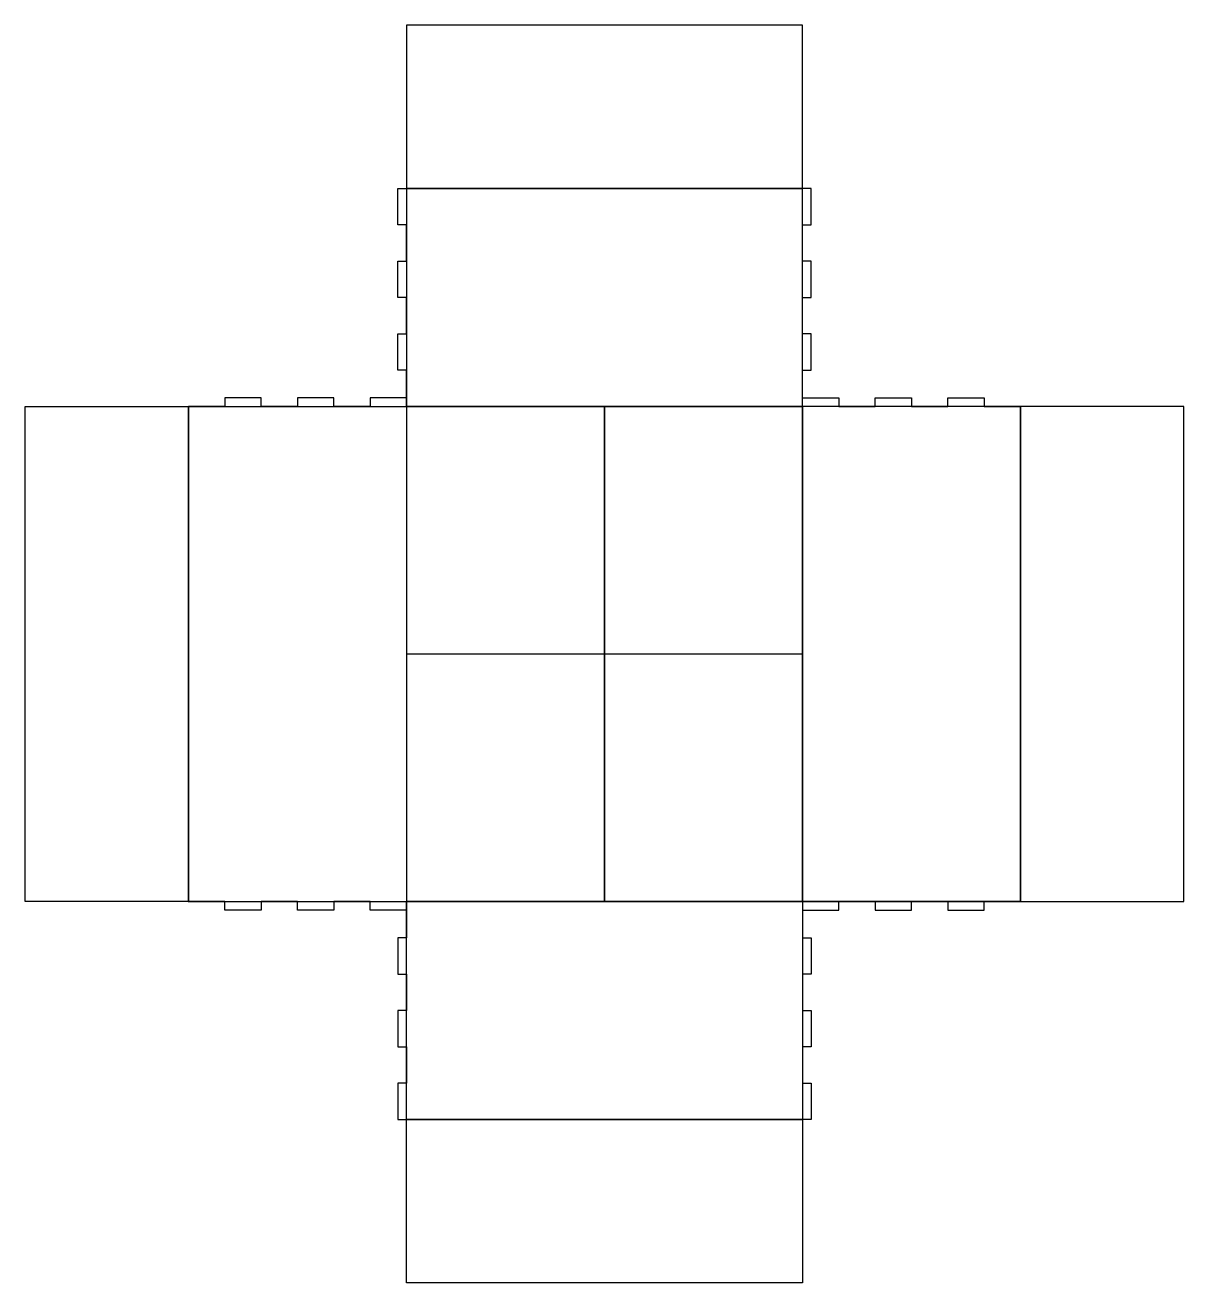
# Model space of a CAD drawing. Header units: millimetres. Extents: x -192 to 392, y -192 to 442.
import ezdxf

# ---------------------------------------------------------------- set-up
doc = ezdxf.new("R2010")
doc.units = ezdxf.units.MM
doc.header["$MEASUREMENT"] = 0
doc.layers.add('toolbox final v4_Sketch1', color=7, linetype='Continuous')
doc.layers.add('toolbox final v4_Sketch2', color=7, linetype='Continuous')

msp = doc.modelspace()

# ---------------------------------------------------------------- linework, layer by layer
at = {"layer": 'toolbox final v4_Sketch1'}
for p, q in [((-4.4, 360), (0, 360)), ((-4.4, 341.67), (-4.4, 360)), ((0, 360), (0, 250)), ((200, 360), (0, 360)), ((200, 250), (200, 360)), ((204.4, 360), (200, 360)), ((204.4, 341.67), (204.4, 360)), ((0, 341.67), (-4.4, 341.67)), ((0, 323.33), (0, 341.67)), ((200, 341.67), (204.4, 341.67)), ((200, 323.33), (200, 341.67)), ((-4.4, 305), (-4.4, 323.33)), ((-4.4, 323.33), (0, 323.33)), ((204.4, 323.33), (200, 323.33)), ((204.4, 305), (204.4, 323.33)), ((0, 305), (-4.4, 305)), ((0, 286.67), (0, 305)), ((200, 286.67), (200, 305)), ((200, 305), (204.4, 305)), ((-4.4, 268.33), (-4.4, 286.67)), ((-4.4, 286.67), (0, 286.67)), ((204.4, 286.67), (200, 286.67)), ((204.4, 268.33), (204.4, 286.67)), ((0, 268.33), (-4.4, 268.33)), ((0, 250), (0, 268.33)), ((200, 250), (200, 268.33)), ((200, 268.33), (204.4, 268.33)), ((-91.67, 254.4), (-91.67, 250)), ((-73.33, 254.4), (-91.67, 254.4)), ((-73.33, 250), (-73.33, 254.4)), ((-36.67, 254.4), (-55, 254.4)), ((-55, 254.4), (-55, 250)), ((-36.67, 250), (-36.67, 254.4)), ((0, 254.4), (-18.33, 254.4)), ((-18.33, 254.4), (-18.33, 250)), ((0, 250), (0, 254.4)), ((200, 254.4), (218.33, 254.4)), ((200, 250), (200, 254.4)), ((218.33, 254.4), (218.33, 250)), ((236.67, 250), (236.67, 254.4)), ((236.67, 254.4), (255, 254.4)), ((255, 254.4), (255, 250)), ((273.33, 254.4), (291.67, 254.4)), ((273.33, 250), (273.33, 254.4)), ((291.67, 254.4), (291.67, 250)), ((-91.67, 250), (-110, 250)), ((-110, 0), (-110, 250)), ((-110, 250), (0, 250)), ((-55, 250), (-73.33, 250)), ((-18.33, 250), (-36.67, 250)), ((200, 250), (0, 250)), ((0, 250), (0, 0)), ((0, 250), (200, 250)), ((100, 250), (100, 0)), ((100, 0), (100, 250)), ((200, 0), (200, 250)), ((200, 250), (200, 0)), ((310, 250), (200, 250)), ((200, 0), (200, 250)), ((218.33, 250), (236.67, 250)), ((255, 250), (273.33, 250)), ((291.67, 250), (310, 250)), ((310, 0), (310, 250)), ((0, 125), (200, 125)), ((-91.67, 0), (-110, 0)), ((-110, 0), (0, 0)), ((-91.67, -4.4), (-91.67, 0)), ((-55, 0), (-73.33, 0)), ((-73.33, 0), (-73.33, -4.4)), ((-55, -4.4), (-55, 0)), ((-36.67, 0), (-36.67, -4.4)), ((-18.33, 0), (-36.67, 0)), ((-18.33, -4.4), (-18.33, 0)), ((0, 0), (200, 0)), ((200, 0), (0, 0)), ((0, 0), (0, -4.4)), ((0, 0), (0, -18.33)), ((0, -110), (0, 0)), ((200, 0), (310, 0)), ((200, 0), (200, -110)), ((200, 0), (200, -4.4)), ((310, 0), (200, 0)), ((200, 0), (200, -18.33)), ((218.33, -4.4), (218.33, 0)), ((218.33, 0), (236.67, 0)), ((236.67, 0), (236.67, -4.4)), ((255, 0), (273.33, 0)), ((255, -4.4), (255, 0)), ((273.33, 0), (273.33, -4.4)), ((291.67, 0), (310, 0)), ((291.67, -4.4), (291.67, 0)), ((-73.33, -4.4), (-91.67, -4.4)), ((-36.67, -4.4), (-55, -4.4)), ((0, -4.4), (-18.33, -4.4)), ((200, -4.4), (218.33, -4.4)), ((236.67, -4.4), (255, -4.4)), ((273.33, -4.4), (291.67, -4.4)), ((0, -18.33), (-4.4, -18.33)), ((-4.4, -18.33), (-4.4, -36.67)), ((200, -18.33), (204.4, -18.33)), ((204.4, -18.33), (204.4, -36.67)), ((-4.4, -36.67), (0, -36.67)), ((0, -36.67), (0, -55)), ((204.4, -36.67), (200, -36.67)), ((200, -36.67), (200, -55)), ((0, -55), (-4.4, -55)), ((-4.4, -55), (-4.4, -73.33)), ((200, -55), (204.4, -55)), ((204.4, -55), (204.4, -73.33)), ((-4.4, -73.33), (0, -73.33)), ((0, -73.33), (0, -91.67)), ((204.4, -73.33), (200, -73.33)), ((200, -73.33), (200, -91.67)), ((-4.4, -91.67), (-4.4, -110)), ((0, -91.67), (-4.4, -91.67)), ((200, -91.67), (204.4, -91.67)), ((204.4, -91.67), (204.4, -110)), ((-4.4, -110), (0, -110)), ((200, -110), (0, -110)), ((204.4, -110), (200, -110))]:
    msp.add_line(p, q, dxfattribs=at)
for p in [(0, 360), (0, 250), (-110, 0), (0, 0), (0, 0), (0, -110)]:
    msp.add_point(p, dxfattribs=at)
at = {"layer": 'toolbox final v4_Sketch2'}
for p, q in [((0, 442.5), (0, 360)), ((200, 442.5), (0, 442.5)), ((200, 360), (200, 442.5)), ((0, 360), (200, 360)), ((-192.5, 250), (-110, 250)), ((-192.5, 0), (-192.5, 250)), ((-110, 250), (-110, 0)), ((392.5, 250), (310, 250)), ((310, 250), (310, 0)), ((392.5, 0), (392.5, 250)), ((-110, 0), (-192.5, 0)), ((310, 0), (392.5, 0)), ((0, -110), (200, -110)), ((0, -192.5), (0, -110)), ((200, -110), (200, -192.5)), ((200, -192.5), (0, -192.5))]:
    msp.add_line(p, q, dxfattribs=at)
msp.add_point((0, 0), dxfattribs=at)

doc.saveas('drawing.dxf')
